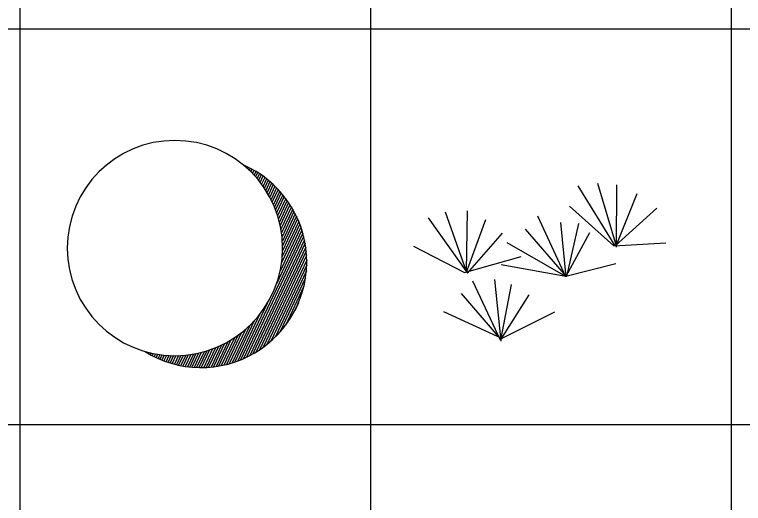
# Model space of a CAD drawing. Header units: inches. Extents: x 7658 to 73799, y 48 to 40262.
# Drawn here: x 28122 to 32364, y 9680 to 12526 of the extents above; entities that cross this region are included whole.
import ezdxf

# ---------------------------------------------------------------- set-up
doc = ezdxf.new("R2010")
doc.units = ezdxf.units.IN
doc.layers.add('www.cad-blocks.net', color=7, linetype='Continuous')

# ---------------------------------------------------------------- blocks, each defined once
blk = doc.blocks.new('A$C516926BB')
for p, q in [((16.7665, 38.5194), (16.7665, 0)), ((18.8071, 38.5194), (18.8071, 0)), ((20.9051, 38.5194), (20.9051, 0)), ((0, 11.7477), (60.3118, 11.7477)), ((0, 9.4442), (62.4121, 9.4442))]:
    blk.add_line(p, q)
blk = doc.blocks.new('A$C01AA02C9')
for p, q in [((1.0299, 1.1772), (1.029, 1.1754)), ((1.0413, 1.172), (1.0389, 1.1669)), ((1.0525, 1.1665), (1.0486, 1.1582)), ((1.0637, 1.1608), (1.0583, 1.1493)), ((1.0747, 1.1548), (1.0678, 1.14)), ((1.0857, 1.1487), (1.0771, 1.1305)), ((1.0965, 1.1422), (1.0864, 1.1207)), ((1.1072, 1.1356), (1.0955, 1.1107)), ((1.1178, 1.1287), (1.1044, 1.1003)), ((1.1283, 1.1216), (1.1133, 1.0897)), ((1.1387, 1.1143), (1.122, 1.0787)), ((1.149, 1.1067), (1.1305, 1.0674)), ((1.1591, 1.0988), (1.1389, 1.0558)), ((1.1692, 1.0907), (1.1471, 1.0438)), ((1.1791, 1.0824), (1.1551, 1.0315)), ((1.1889, 1.0738), (1.163, 1.0188)), ((1.1986, 1.0649), (1.1706, 1.0057)), ((1.2081, 1.0558), (1.1781, 0.9922)), ((1.2175, 1.0464), (1.1854, 0.9782)), ((1.2268, 1.0367), (1.1924, 0.9638)), ((1.2359, 1.0267), (1.1993, 0.9489)), ((1.245, 1.0164), (1.2059, 0.9335)), ((1.2538, 1.0058), (1.2122, 0.9175)), ((1.2625, 0.995), (1.2182, 0.9009)), ((1.2711, 0.9837), (1.2239, 0.8836)), ((1.2795, 0.9722), (1.2293, 0.8656)), ((1.2877, 0.9603), (1.2343, 0.8468)), ((1.2958, 0.948), (1.2388, 0.8271)), ((1.3037, 0.9354), (1.2429, 0.8064)), ((1.3114, 0.9224), (1.2464, 0.7845)), ((1.3189, 0.9089), (1.2493, 0.7613)), ((1.3262, 0.895), (1.2515, 0.7364)), ((1.3468, 0.8504), (1.2509, 0.6471)), ((1.3333, 0.8807), (1.2526, 0.7095)), ((1.3402, 0.8658), (1.2526, 0.6801)), ((1.3591, 0.8179), (1.2383, 0.5616)), ((1.3531, 0.8345), (1.2468, 0.609)), ((1.3702, 0.7826), (1.0259, 0.0523)), ((1.3752, 0.7638), (1.0436, 0.0604)), ((1.3648, 0.8006), (1.2173, 0.4877)), ((1.3797, 0.7441), (1.0617, 0.0694)), ((1.3838, 0.7233), (1.0803, 0.0795)), ((1.3873, 0.7014), (1.0995, 0.0908)), ((1.3901, 0.678), (1.1193, 0.1035)), ((1.3922, 0.6529), (1.1399, 0.1179)), ((1.3932, 0.6258), (1.1616, 0.1344)), ((1.393, 0.5959), (1.1845, 0.1536)), ((1.391, 0.5623), (1.2091, 0.1765)), ((1.3863, 0.5229), (1.2365, 0.2052)), ((1.3765, 0.4728), (1.2689, 0.2446)), ((1.1628, 0.372), (1.0086, 0.045)), ((1.3449, 0.3763), (1.3232, 0.3304)), ((1.1191, 0.3087), (0.9917, 0.0384)), ((1.088, 0.2721), (0.975, 0.0325)), ((1.0368, 0.2223), (0.9426, 0.0225)), ((1.0612, 0.2446), (0.9587, 0.0272)), ((0.9721, 0.1732), (0.8959, 0.0115)), ((0.9926, 0.1874), (0.9112, 0.0147)), ((1.0141, 0.2036), (0.9268, 0.0183)), ((0.8965, 0.1304), (0.8364, 0.0028)), ((0.9146, 0.1394), (0.851, 0.0044)), ((0.9332, 0.1494), (0.8658, 0.0063)), ((0.9523, 0.1606), (0.8807, 0.0087)), ((0.4502, 0.0944), (0.4502, 0.0943)), ((0.4625, 0.091), (0.4609, 0.0877)), ((0.4748, 0.0878), (0.4718, 0.0814)), ((0.7797, 0.0882), (0.7387, 0.0012)), ((0.7955, 0.0924), (0.7522, 0.0005)), ((0.8116, 0.0971), (0.7659, 0.0001)), ((0.828, 0.1025), (0.7797, 0)), ((0.8446, 0.1084), (0.7936, 0.0002)), ((0.8616, 0.115), (0.8077, 0.0007)), ((0.8789, 0.1223), (0.822, 0.0016)), ((0.4872, 0.0848), (0.4827, 0.0752)), ((0.4998, 0.0821), (0.4938, 0.0693)), ((0.5125, 0.0796), (0.505, 0.0637)), ((0.5253, 0.0774), (0.5163, 0.0582)), ((0.5382, 0.0754), (0.5277, 0.053)), ((0.5512, 0.0737), (0.5392, 0.0481)), ((0.5644, 0.0722), (0.5508, 0.0433)), ((0.5777, 0.071), (0.5625, 0.0388)), ((0.5911, 0.0701), (0.5744, 0.0345)), ((0.6047, 0.0695), (0.5863, 0.0305)), ((0.6184, 0.0692), (0.5984, 0.0267)), ((0.6322, 0.0692), (0.6105, 0.0231)), ((0.6462, 0.0694), (0.6228, 0.0198)), ((0.6603, 0.0701), (0.6352, 0.0167)), ((0.6746, 0.071), (0.6477, 0.0139)), ((0.6891, 0.0723), (0.6603, 0.0113)), ((0.7037, 0.0739), (0.6731, 0.0089)), ((0.7185, 0.0759), (0.686, 0.0069)), ((0.7335, 0.0784), (0.699, 0.005)), ((0.7487, 0.0812), (0.7121, 0.0035)), ((0.7641, 0.0845), (0.7253, 0.0022))]:
    blk.add_line(p, q)
for centre, major_axis, start_param, end_param in [((0.6264, 0.6955), (0.6264, 0), 0, 6.283185), ((0.7777, 0.6156), (-0.6156, 0), 1.009267, 4.301851)]:
    blk.add_ellipse(centre, major_axis=major_axis, ratio=1, start_param=start_param, end_param=end_param)
blk = doc.blocks.new('A$C73194BC9')
for p, q in [((1.1734, 0.5556), (0.9588, 0.9034)), ((1.0705, 0.9188), (1.1799, 0.5556)), ((1.1821, 0.91), (1.1799, 0.5469)), ((1.1799, 0.5556), (1.3025, 0.8597)), ((0.9085, 0.7853), (1.1668, 0.5556)), ((1.4164, 0.7744), (1.1734, 0.5556)), ((0.1839, 0.7525), (0.3087, 0.4025)), ((0.313, 0.7591), (0.3065, 0.4069)), ((0.8866, 0.3741), (0.7246, 0.7284)), ((0.0854, 0.7175), (0.3152, 0.3959)), ((0.3087, 0.4025), (0.4203, 0.7088)), ((0.8559, 0.6913), (0.8866, 0.3741)), ((0.961, 0.6847), (0.891, 0.3763)), ((0.891, 0.3763), (0.6524, 0.6519)), ((0.3152, 0.3959), (0.5188, 0.6278)), ((1.0245, 0.63), (0.8866, 0.3763)), ((0, 0.5534), (0.2977, 0.4003)), ((0.8866, 0.3763), (0.5451, 0.5731)), ((1.1668, 0.5556), (1.4689, 0.5731)), ((0.2977, 0.4003), (0.6261, 0.4922)), ((0.8866, 0.3763), (0.5101, 0.4441)), ((1.1777, 0.4506), (0.8866, 0.3763)), ((0.5057, 0.0066), (0.3459, 0.35)), ((0.4707, 0.3588), (0.5079, 0)), ((0.5692, 0.3303), (0.5057, 0.0066)), ((0.5079, 0.0109), (0.2802, 0.2778)), ((0.6721, 0.2691), (0.5079, 0.0109)), ((0.5144, 0.0153), (0.1773, 0.1706)), ((0.8209, 0.1684), (0.5144, 0.0153))]:
    blk.add_line(p, q)

msp = doc.modelspace()

# ---------------------------------------------------------------- block references
at = {"xscale": 1000, "yscale": 1000, "zscale": 1000}
for name, p in [('A$C01AA02C9', (28429, 10471)), ('A$C73194BC9', (30443.4, 10624.6))]:
    msp.add_blockref(name, p, dxfattribs=at)
at = {"layer": 'www.cad-blocks.net', "color": 155, "true_color": 0x546d8e, "xscale": 1000, "yscale": 1000, "zscale": 1000}
msp.add_blockref('A$C516926BB', (11386.7, 694.4), dxfattribs=at)

doc.saveas('drawing.dxf')
